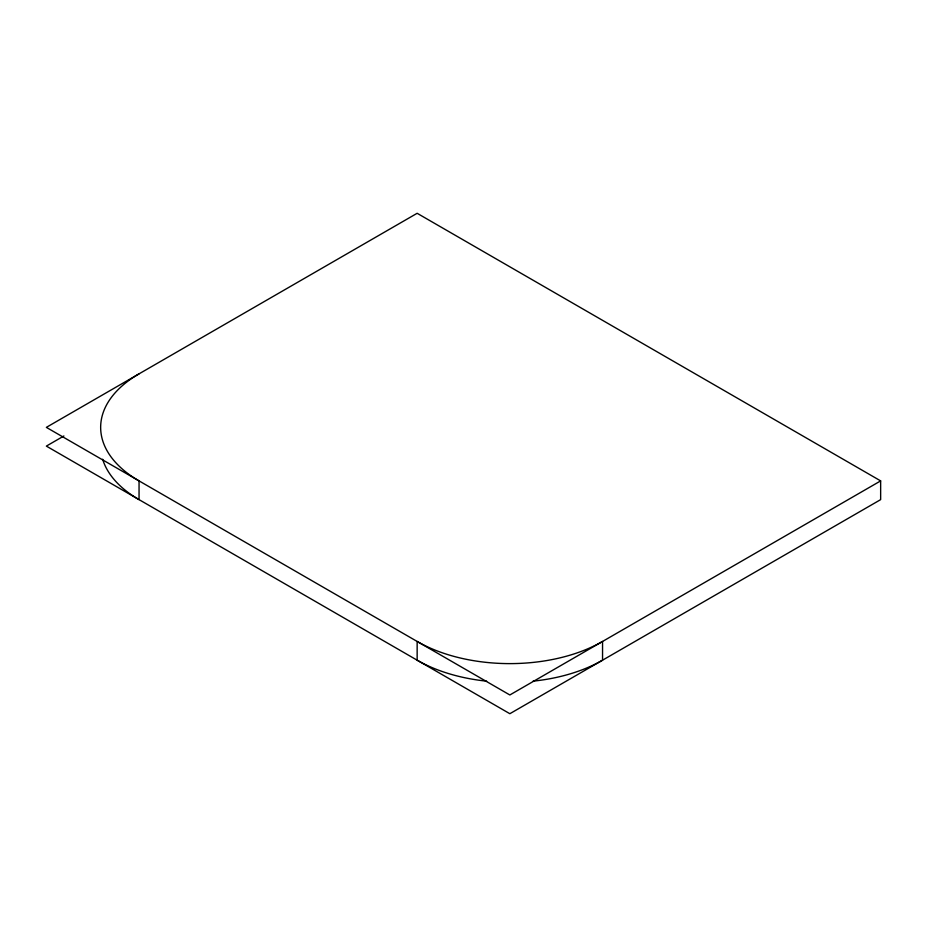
<?xml version="1.0" encoding="UTF-8"?>
<svg xmlns="http://www.w3.org/2000/svg" width="927" height="927" viewBox="0 0 927 927"><rect width="100%" height="100%" fill="white"/><g stroke="black" fill="none" stroke-linecap="round" stroke-linejoin="round"><path stroke-width="1.39" d="M63.893 435.98L46.35 446.107L509.85 713.709L880.65 499.63L880.65 480.893L417.15 213.291L46.35 427.37L509.85 694.972L880.65 480.893M139.05 373.859A131.101 75.69 0 0 0 139.05 480.893L139.05 499.63A131.101 75.69 0 0 1 102.642 459.247M533.06 681.16A131.101 75.69 0 0 0 602.55 660.186L602.55 641.449A131.101 75.69 0 0 1 417.15 641.449L417.15 660.186A131.101 75.69 0 0 0 486.64 681.16"/></g></svg>
